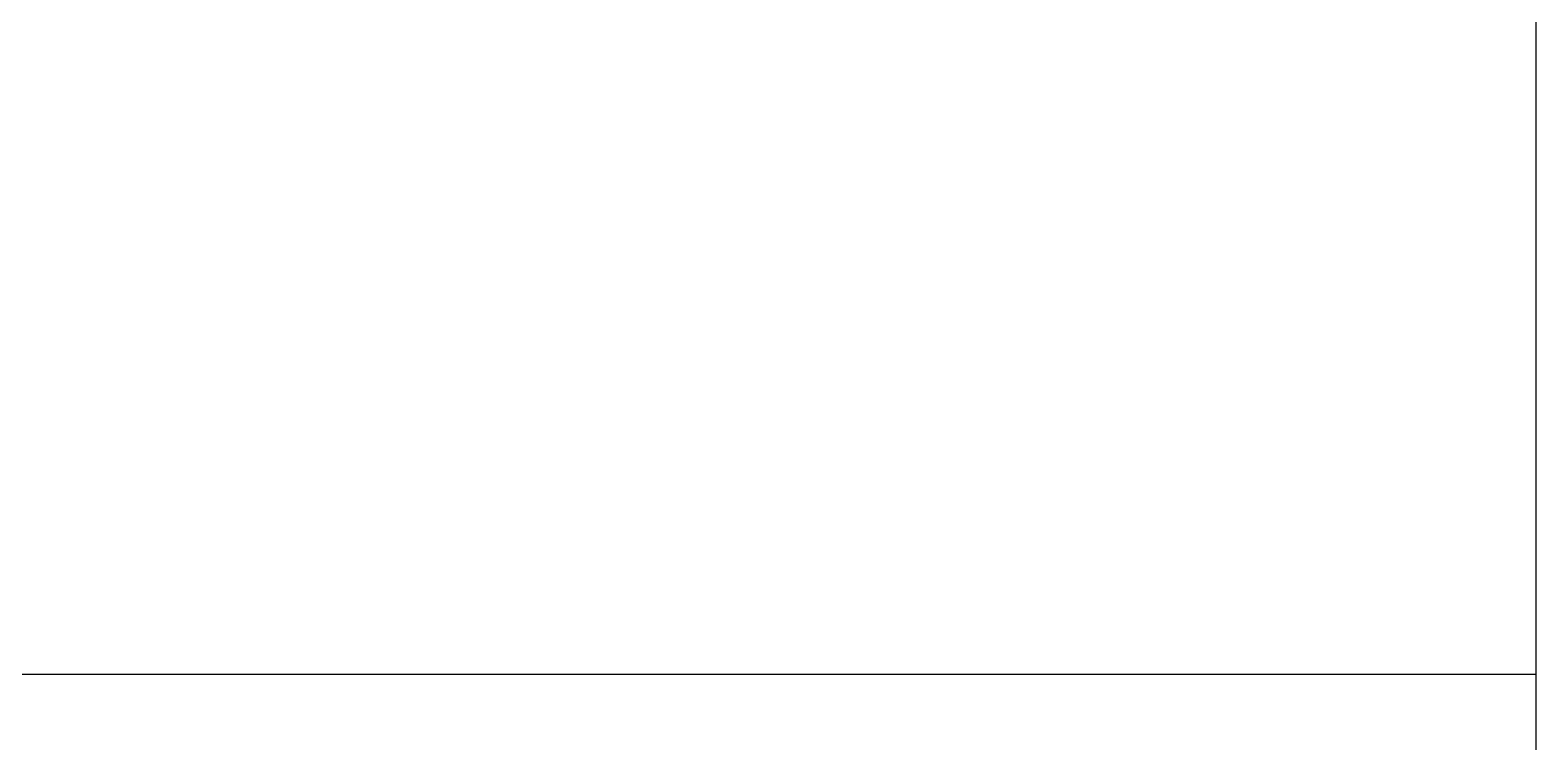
# Model space of a CAD drawing. Header units: millimetres. Extents: x 630 to 33459, y 325 to 36927.
# Drawn here: x 26276 to 27745, y 23430 to 24124 of the extents above; entities that cross this region are included whole.
import ezdxf

# ---------------------------------------------------------------- set-up
doc = ezdxf.new("R2010")
doc.units = ezdxf.units.MM
for name, color, linetype in [('3', 7, 'Continuous'), ('JJ', 8, 'Continuous'), ('PUB_WINDW', 7, 'Continuous'), ('WALL', 255, 'Continuous')]:
    doc.layers.add(name, color=color, linetype=linetype)
doc.styles.add('DIM_FONT', font='SIMPLEX', dxfattribs={"width": 0.8})
doc.styles.get("Standard").update_dxf_attribs({"font": 'arial.ttf'})

# ---------------------------------------------------------------- blocks, each defined once
blk = doc.blocks.new('1T4F83聚福元')
at = {"layer": '3'}
blk.add_line((11345.1, 10859.3), (9845.1, 10859.3), dxfattribs=at)
at = {"layer": 'WALL'}
for p, q in [((11345.1, 13659.3), (11345.1, 11159.3)), ((11345.1, 12359.3), (11345.1, 10859.3)), ((11345.1, 10859.3), (11345.1, 10859.3)), ((11345.1, 10859.3), (11345.1, 10259.3))]:
    blk.add_line(p, q, dxfattribs=at)
at = {"layer": 'JJ', "oblique": -180, "text_generation_flag": 4, "width": 0.8, "flags": 9}
blk.add_attdef('XSIZE', (12307.9, 14297.8), '', height=0.441, rotation=90, dxfattribs=at)
at = {"layer": 'JJ', "style": 'DIM_FONT', "oblique": -180, "text_generation_flag": 4, "width": 0.8, "flags": 9}
for tag in ['XSIZE', 'YSIZE']:
    blk.add_attdef(tag, (12780.2, 14084.5), '', height=0.441, rotation=90, dxfattribs=at)

msp = doc.modelspace()

# ---------------------------------------------------------------- block references
at = {"layer": 'PUB_WINDW'}
msp.add_blockref('1T4F83聚福元', (16399.4, 12636.2), dxfattribs=at)

doc.saveas('drawing.dxf')
